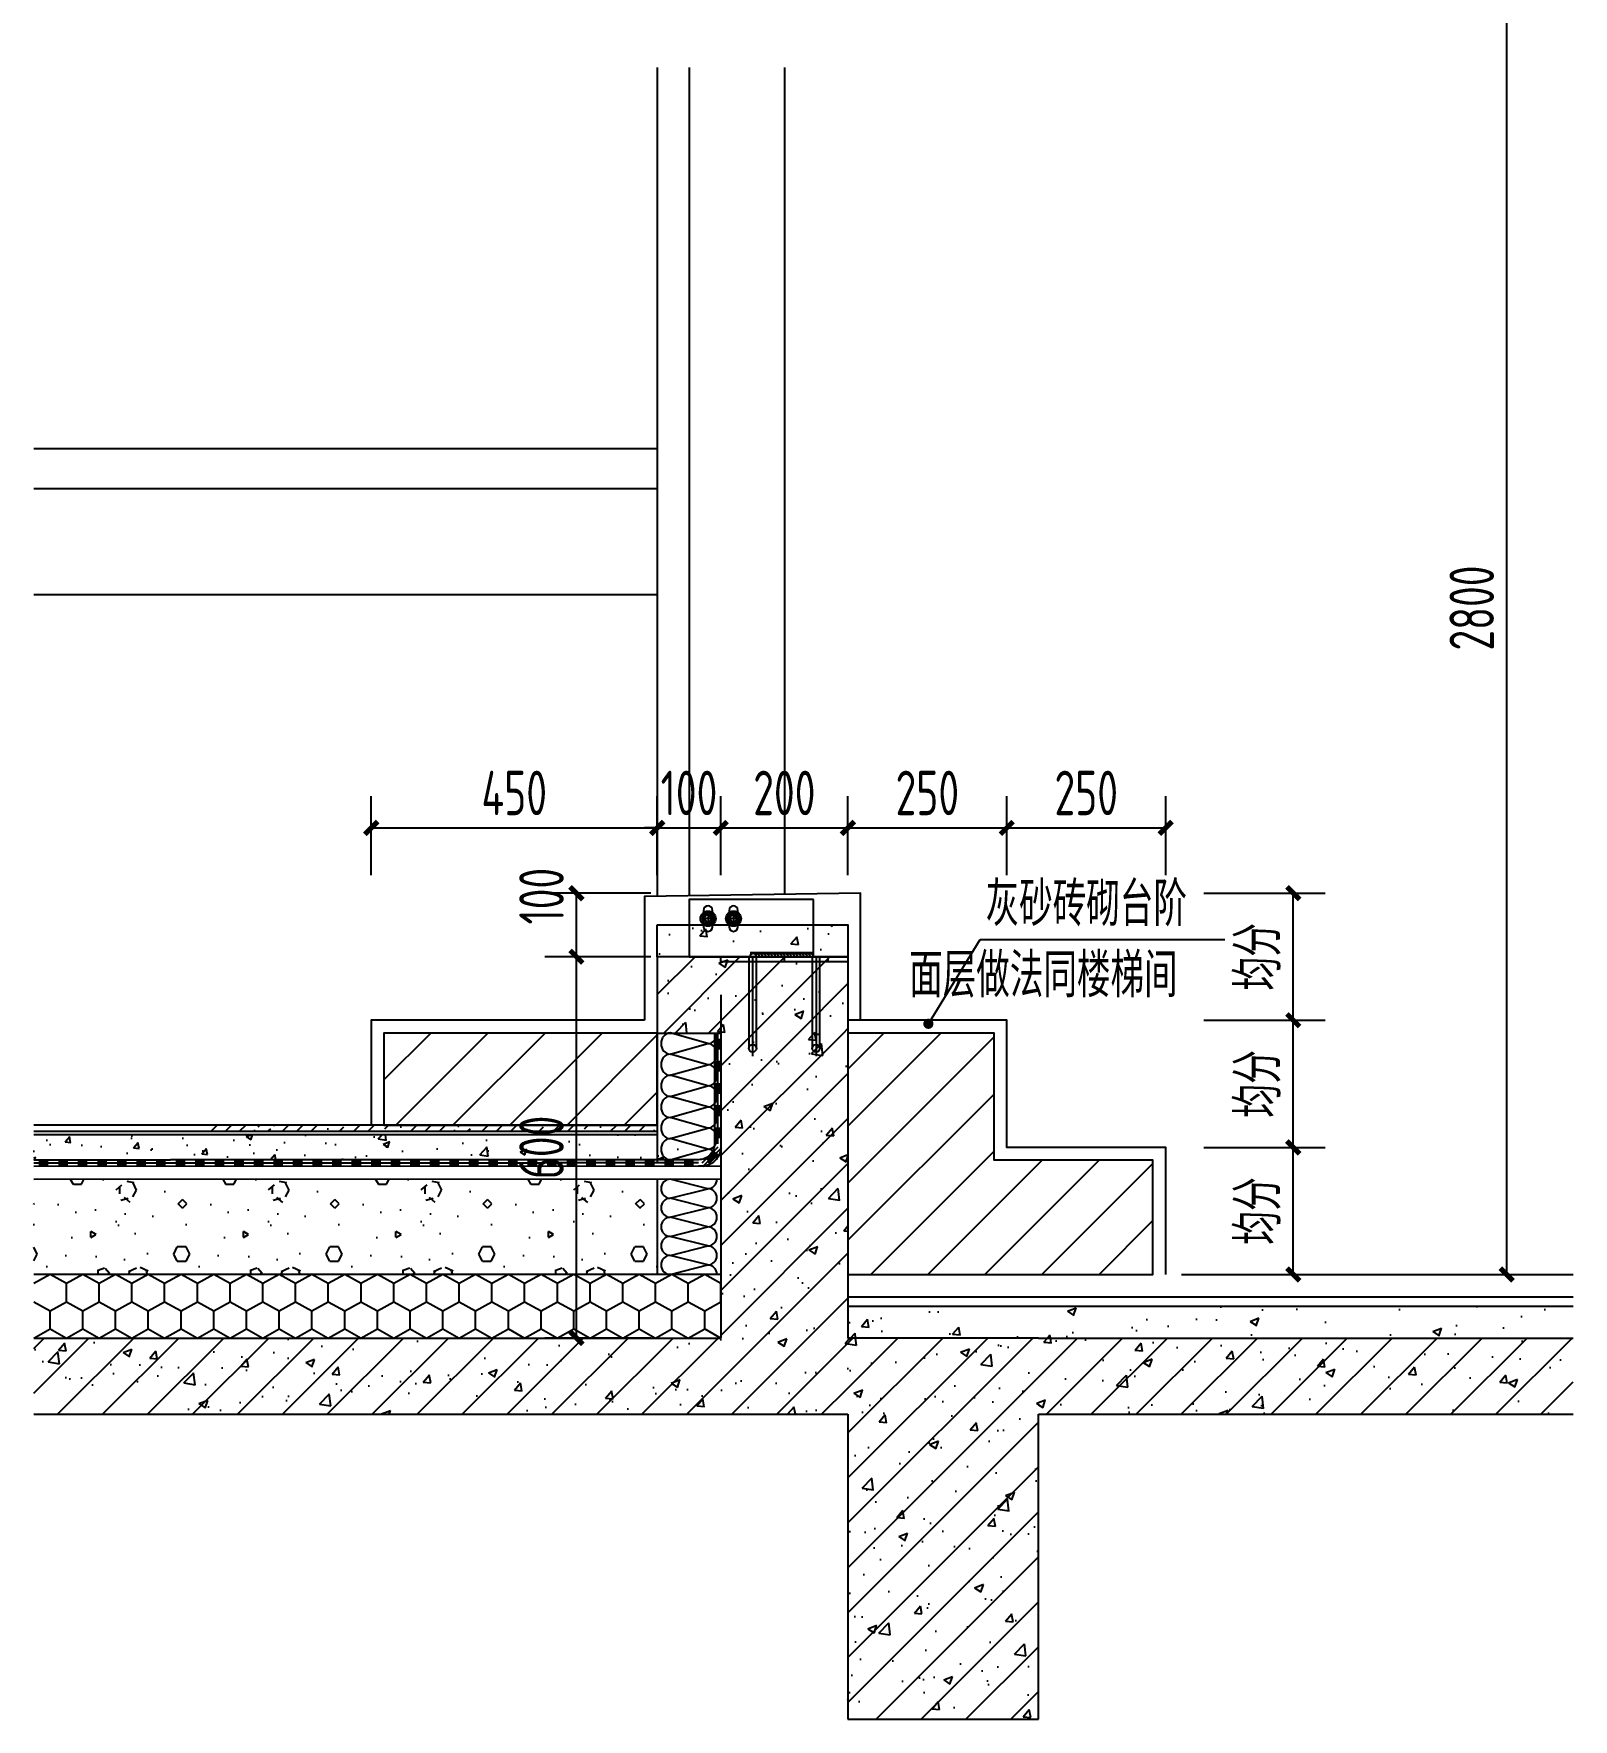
# Model space of a CAD drawing. Extents: x 198753 to 882193, y -399300 to 132460.
# Drawn here: x 371412 to 373834, y -191746 to -189093 of the extents above; entities that cross this region are included whole.
import ezdxf

# ---------------------------------------------------------------- set-up
doc = ezdxf.new("R2010")
doc.units = 0
doc.header["$LTSCALE"] = 1000
doc.header["$MEASUREMENT"] = 0
doc.linetypes.add('DASH', pattern=[0.35, 0.25, -0.1])
for name, color, linetype in [('01-标注_尺寸', 124, 'Continuous'), ('01-标注_符号', 200, 'Continuous'), ('02-TEXT_标注', 130, 'Continuous'), ('05-填充_天正', 26, 'Continuous'), ('A-D-玻璃剖线', 130, 'Continuous'), ('A-D-金属看线', 205, 'Continuous'), ('A-O_屋面', 201, 'Continuous'), ('A-O_防水层', 222, 'Continuous'), ('A-STR-面层', 191, 'Continuous'), ('A-SUR_保温', 222, 'Continuous'), ('A-SUR_面层', 191, 'Continuous'), ('A_STR-砼墙', 51, 'Continuous'), ('A_STR-砼柱', 51, 'Continuous'), ('钢龙骨', 173, 'Continuous')]:
    doc.layers.add(name, color=color, linetype=linetype)
doc.styles.add('_TCH_DIM', font='ROS1', dxfattribs={"width": 0.8, "bigfont": 'JD'})
doc.styles.add('_TCH_DIM_T3', font='ROS1', dxfattribs={"width": 0.8, "bigfont": 'JD'})
doc.dimstyles.new('_TCH_ARCH&&20', dxfattribs={"dimtxt": 70, "dimasz": 20, "dimexe": 50, "dimexo": 60, "dimgap": 20, "dimtad": 1, "dimdec": 0, "dimzin": 0, "dimdsep": 46, "dimtxsty": '_TCH_DIM_T3', "dimblk": 'ARCHTICK', "dimcen": 0.09, "dimclrt": 4, "dimazin": 2, "dimtfac": 1, "dimtdec": 0, "dimtix": 1, "dimtmove": 2, "dimatfit": 3, "dimfxl": 0, "dimtolj": 1, "dimtzin": 0, "dimarcsym": 0})
pattern_1 = [(50, (0, 0), (143.452037, -12.550427), [15, -165]), (355, (0, 0), (-27.750267, 150.438427), [12, -132]), (100.4514, (11.95, -1.05), (115.701876, 137.88791), [12.74804, -140.22842]), (46.1842, (0, 40), (213.44821, -33.1038), [22.5, -247.5]), (96.6356, (17.79, 37.24), (186.93254, 194.82357), [19.12206, -210.3426]), (351.1842, (0, 40), (186.93239, 194.82372), [18, -198]), (21, (20, 30), (119.38141, -80.523778), [15, -165]), (326, (20, 30), (48.663066, 145.03001), [12, -132]), (71.4514, (29.95, 23.29), (168.044526, 64.5061), [12.74804, -140.22842]), (37.5, (0, 0), (2.431971, 66.578771), [0, -130.4, 0, -134, 0, -132.5]), (7.5, (0, 0), (52.613907, 78.882342), [0, -76.4, 0, -127.4, 0, -50.5]), (327.5, (-44.6, 0), (106.764487, -4.5109743), [0, -50, 0, -156, 0, -207]), (317.5, (-64.6, 0), (116.637234, 20.020996), [0, -65, 0, -103.6, 0, -147])]
pattern_2 = [(45, (0, 0), (-35.355339, 35.355339), []), (50, (0, 0), (143.452037, -12.550427), [15, -165]), (355, (0, 0), (-27.750267, 150.438427), [12, -132]), (100.4514, (11.95, -1.05), (115.701876, 137.88791), [12.74804, -140.22842]), (46.1842, (0, 40), (213.44821, -33.1038), [22.5, -247.5]), (96.6356, (17.79, 37.24), (186.93254, 194.82357), [19.12206, -210.3426]), (351.1842, (0, 40), (186.93239, 194.82372), [18, -198]), (21, (20, 30), (119.38141, -80.523778), [15, -165]), (326, (20, 30), (48.663066, 145.03001), [12, -132]), (71.4514, (29.95, 23.29), (168.044526, 64.5061), [12.74804, -140.22842]), (37.5, (0, 0), (2.431971, 66.578771), [0, -130.4, 0, -134, 0, -132.5]), (7.5, (0, 0), (52.613907, 78.882342), [0, -76.4, 0, -127.4, 0, -50.5]), (327.5, (-44.6, 0), (106.764487, -4.5109743), [0, -50, 0, -156, 0, -207]), (317.5, (-64.6, 0), (116.637234, 20.020996), [0, -65, 0, -103.6, 0, -147])]

# ---------------------------------------------------------------- blocks, each defined once
blk = doc.blocks.new('A$C32053AC6')
at = {"layer": '钢龙骨', "color": 8}
for p, q in [((196, 90), (96, 90)), ((196, 30), (196, 90)), ((43, 60), (17, 60)), ((23, 73), (23, 47)), ((30, 73), (30, 47)), ((37, 47), (37, 73)), ((83, 60), (57, 60)), ((63, 73), (63, 47)), ((70, 73), (70, 47)), ((77, 47), (77, 73)), ((250, 0), (50, 0)), ((50, -8), (50, 0)), ((50, 0), (250, 0)), ((94, 0), (94, -144)), ((196, 6), (96, 6)), ((100, 0), (100, -156.6)), ((106, -144), (106, 0)), ((150, -8), (150, 3)), ((194, 0), (194, -144)), ((200, 0), (200, -156.6)), ((206, -144), (206, 0)), ((250, -8), (50, -8)), ((196, 0), (96, 0))]:
    blk.add_line(p, q, dxfattribs=at)
for points in [[(196, 90), (0, 90), (0, 0), (196, 0)], [(39, 65.6), (30, 70), (21, 65.6), (21, 54.4), (30, 50), (39, 54.4)], [(79, 65.6), (70, 70), (61, 65.6), (61, 54.4), (70, 50), (79, 54.4)]]:
    blk.add_lwpolyline(points, close=True, dxfattribs=at)
for centre, radius in [((30, 60), 12), ((30, 60), 9), ((30, 60), 6), ((70, 60), 12), ((70, 60), 9), ((70, 60), 6), ((100, -144), 6), ((200, -144), 6)]:
    blk.add_circle(centre, radius, dxfattribs=at)
for centre, radius, start, end in [((30, 73), 7, 0, 180), ((70, 73), 7, 0, 180), ((30, 60), 5.05, 180, 90), ((70, 60), 5.05, 180, 90), ((30, 47), 7, 180, 0), ((70, 47), 7, 180, 0), ((101, 0), 5, 0, 180), ((106, 0), 5, 0, 120), ((111, 0), 5, 0, 120), ((116, 0), 5, 0, 120), ((121, 0), 5, 0, 120), ((126, 0), 5, 0, 120), ((131, 0), 5, 0, 120), ((136, 0), 5, 0, 120), ((141, 0), 5, 0, 120), ((146, 0), 5, 0, 120), ((151, 0), 5, 0, 120), ((156, 0), 5, 0, 120), ((161, 0), 5, 0, 120), ((166, 0), 5, 0, 120), ((171, 0), 5, 0, 120), ((176, 0), 5, 0, 120), ((181, 0), 5, 0, 120), ((186, 0), 5, 0, 120), ((191, 0), 5, 0, 120)]:
    blk.add_arc(centre, radius, start, end, dxfattribs=at)
blk = doc.blocks.new('$LinePat$聚苯板')
at = {"color": 0}
for p, q in [((14.8, -8.6), (0, 0)), ((29.7, 0), (14.8, -8.6)), ((14.8, -8.6), (14.8, -25.7)), ((14.8, -25.7), (0, -34.3)), ((29.7, -34.3), (14.8, -25.7)), ((0, -34.3), (0, -51.4)), ((0, -51.4), (14.8, -60)), ((14.8, -60), (29.7, -51.4))]:
    blk.add_line(p, q, dxfattribs=at)
blk = doc.blocks.new('$LinePat$防水层2')
at = {"color": 0}
blk.add_line((0, 0), (600, 0), dxfattribs=at)
blk.add_solid([(150, 0), (450, 0), (150, -100), (450, -100)], dxfattribs=at)
blk = doc.blocks.new('$LinePat$岩棉板')
at = {"color": 0}
for p, q in [((0, -17), (12, -67)), ((12, -67), (24, -17))]:
    blk.add_line(p, q, dxfattribs=at)
for centre, start, end in [((12, -17), 0, 180), ((0, -67), 270, 0), ((24, -67), 180, 270)]:
    blk.add_arc(centre, 12, start, end, dxfattribs=at)
at = {"layer": 'Defpoints'}
blk.add_point((0, 0.1), dxfattribs=at)
at = {"layer": 'Defpoints', "color": 0}
blk.add_point((24, -84), dxfattribs=at)
blk = doc.blocks.new('_ArchTick')
at = {"color": 0, "linetype": 'ByBlock', "const_width": 0.4}
blk.add_lwpolyline([(-0.5, -0.5), (0.5, 0.5)], dxfattribs=at)
blk = doc.blocks.new('*D2023')
at = {"layer": '01-标注_尺寸', "color": 0, "lineweight": -2, "transparency": 16777216}
for p, q in [((371943.1, -190417.7), (371943.1, -190293.1)), ((372393.1, -190417.7), (372393.1, -190293.1)), ((371943.1, -190343.1), (372393.1, -190343.1))]:
    blk.add_line(p, q, dxfattribs=at)
at = {"layer": 'Defpoints', "color": 0, "transparency": 16777216}
for p in [(372393.1, -190343.1), (371943.1, -190477.7), (372393.1, -190477.7)]:
    blk.add_point(p, dxfattribs=at)
at = {"layer": '01-标注_尺寸', "color": 0, "lineweight": -2, "transparency": 16777216, "xscale": 20, "yscale": 20, "zscale": 20, "rotation": 180}
blk.add_blockref('_ArchTick', (371943.1, -190343.1), dxfattribs=at)
at = {"layer": '01-标注_尺寸', "color": 0, "lineweight": -2, "transparency": 16777216, "xscale": 20, "yscale": 20, "zscale": 20}
blk.add_blockref('_ArchTick', (372393.1, -190343.1), dxfattribs=at)
at = {"layer": '01-标注_尺寸', "color": 4, "transparency": 16777216, "insert": (372168.1, -190288.1), "char_height": 70, "attachment_point": 5, "style": '_TCH_DIM_T3'}
blk.add_mtext('\\A1;450', dxfattribs=at)
blk = doc.blocks.new('*D2024')
at = {"layer": '01-标注_尺寸', "color": 0, "lineweight": -2, "transparency": 16777216}
for p, q in [((372393.1, -190417.7), (372393.1, -190293.1)), ((372493.1, -190417.7), (372493.1, -190293.1)), ((372393.1, -190343.1), (372373.1, -190343.1)), ((372393.1, -190343.1), (372493.1, -190343.1)), ((372493.1, -190343.1), (372513.1, -190343.1))]:
    blk.add_line(p, q, dxfattribs=at)
at = {"layer": 'Defpoints', "color": 0, "transparency": 16777216}
for p in [(372493.1, -190343.1), (372393.1, -190477.7), (372493.1, -190477.7)]:
    blk.add_point(p, dxfattribs=at)
at = {"layer": '01-标注_尺寸', "color": 0, "lineweight": -2, "transparency": 16777216, "xscale": 20, "yscale": 20, "zscale": 20}
blk.add_blockref('_ArchTick', (372393.1, -190343.1), dxfattribs=at)
at = {"layer": '01-标注_尺寸', "color": 0, "lineweight": -2, "transparency": 16777216, "xscale": 20, "yscale": 20, "zscale": 20, "rotation": 180}
blk.add_blockref('_ArchTick', (372493.1, -190343.1), dxfattribs=at)
at = {"layer": '01-标注_尺寸', "color": 4, "transparency": 16777216, "insert": (372443.1, -190288.1), "char_height": 70, "attachment_point": 5, "style": '_TCH_DIM_T3'}
blk.add_mtext('\\A1;100', dxfattribs=at)
blk = doc.blocks.new('*D2025')
at = {"layer": '01-标注_尺寸', "color": 0, "lineweight": -2, "transparency": 16777216}
for p, q in [((372493.1, -190417.7), (372493.1, -190293.1)), ((372693.1, -190417.7), (372693.1, -190293.1)), ((372493.1, -190343.1), (372693.1, -190343.1))]:
    blk.add_line(p, q, dxfattribs=at)
at = {"layer": 'Defpoints', "color": 0, "transparency": 16777216}
for p in [(372693.1, -190343.1), (372493.1, -190477.7), (372693.1, -190477.7)]:
    blk.add_point(p, dxfattribs=at)
at = {"layer": '01-标注_尺寸', "color": 0, "lineweight": -2, "transparency": 16777216, "xscale": 20, "yscale": 20, "zscale": 20, "rotation": 180}
blk.add_blockref('_ArchTick', (372493.1, -190343.1), dxfattribs=at)
at = {"layer": '01-标注_尺寸', "color": 0, "lineweight": -2, "transparency": 16777216, "xscale": 20, "yscale": 20, "zscale": 20}
blk.add_blockref('_ArchTick', (372693.1, -190343.1), dxfattribs=at)
at = {"layer": '01-标注_尺寸', "color": 4, "transparency": 16777216, "insert": (372593.1, -190288.1), "char_height": 70, "attachment_point": 5, "style": '_TCH_DIM_T3'}
blk.add_mtext('\\A1;200', dxfattribs=at)
blk = doc.blocks.new('*D2026')
at = {"layer": '01-标注_尺寸', "color": 0, "lineweight": -2, "transparency": 16777216}
for p, q in [((372693.1, -190417.7), (372693.1, -190293.1)), ((372943.1, -190417.7), (372943.1, -190293.1)), ((372693.1, -190343.1), (372943.1, -190343.1))]:
    blk.add_line(p, q, dxfattribs=at)
at = {"layer": 'Defpoints', "color": 0, "transparency": 16777216}
for p in [(372943.1, -190343.1), (372693.1, -190477.7), (372943.1, -190477.7)]:
    blk.add_point(p, dxfattribs=at)
at = {"layer": '01-标注_尺寸', "color": 0, "lineweight": -2, "transparency": 16777216, "xscale": 20, "yscale": 20, "zscale": 20, "rotation": 180}
blk.add_blockref('_ArchTick', (372693.1, -190343.1), dxfattribs=at)
at = {"layer": '01-标注_尺寸', "color": 0, "lineweight": -2, "transparency": 16777216, "xscale": 20, "yscale": 20, "zscale": 20}
blk.add_blockref('_ArchTick', (372943.1, -190343.1), dxfattribs=at)
at = {"layer": '01-标注_尺寸', "color": 4, "transparency": 16777216, "insert": (372818.1, -190288.1), "char_height": 70, "attachment_point": 5, "style": '_TCH_DIM_T3'}
blk.add_mtext('\\A1;250', dxfattribs=at)
blk = doc.blocks.new('*D2027')
at = {"layer": '01-标注_尺寸', "color": 0, "lineweight": -2, "transparency": 16777216}
for p, q in [((372943.1, -190417.7), (372943.1, -190293.1)), ((373193.1, -190417.7), (373193.1, -190293.1)), ((372943.1, -190343.1), (373193.1, -190343.1))]:
    blk.add_line(p, q, dxfattribs=at)
at = {"layer": 'Defpoints', "color": 0, "transparency": 16777216}
for p in [(373193.1, -190343.1), (372943.1, -190477.7), (373193.1, -190477.7)]:
    blk.add_point(p, dxfattribs=at)
at = {"layer": '01-标注_尺寸', "color": 0, "lineweight": -2, "transparency": 16777216, "xscale": 20, "yscale": 20, "zscale": 20, "rotation": 180}
blk.add_blockref('_ArchTick', (372943.1, -190343.1), dxfattribs=at)
at = {"layer": '01-标注_尺寸', "color": 0, "lineweight": -2, "transparency": 16777216, "xscale": 20, "yscale": 20, "zscale": 20}
blk.add_blockref('_ArchTick', (373193.1, -190343.1), dxfattribs=at)
at = {"layer": '01-标注_尺寸', "color": 4, "transparency": 16777216, "insert": (373068.1, -190288.1), "char_height": 70, "attachment_point": 5, "style": '_TCH_DIM_T3'}
blk.add_mtext('\\A1;250', dxfattribs=at)
blk = doc.blocks.new('*D2028')
at = {"layer": '01-标注_尺寸', "color": 0, "lineweight": -2, "transparency": 16777216}
for p, q in [((373253.1, -190845.9), (373443.9, -190845.9)), ((373393.9, -191045.9), (373393.9, -190845.9)), ((373253.1, -191045.9), (373443.9, -191045.9))]:
    blk.add_line(p, q, dxfattribs=at)
at = {"layer": 'Defpoints', "color": 0, "transparency": 16777216}
for p in [(373193.1, -190845.9), (373393.9, -190845.9), (373193.1, -191045.9)]:
    blk.add_point(p, dxfattribs=at)
at = {"layer": '01-标注_尺寸', "color": 0, "lineweight": -2, "transparency": 16777216, "xscale": 20, "yscale": 20, "zscale": 20}
for p, rotation in [((373393.9, -190845.9), 90), ((373393.9, -191045.9), 270)]:
    blk.add_blockref('_ArchTick', p, dxfattribs=dict(at, rotation=rotation))
at = {"layer": '01-标注_尺寸', "color": 4, "transparency": 16777216, "insert": (373338.9, -190945.9), "char_height": 70, "attachment_point": 5, "rotation": 90, "style": '_TCH_DIM_T3'}
blk.add_mtext('\\A1;均分', dxfattribs=at)
blk = doc.blocks.new('*D2029')
at = {"layer": '01-标注_尺寸', "color": 0, "lineweight": -2, "transparency": 16777216}
for p, q in [((373253.1, -190645.9), (373443.9, -190645.9)), ((373393.9, -190845.9), (373393.9, -190645.9)), ((373253.1, -190845.9), (373443.9, -190845.9))]:
    blk.add_line(p, q, dxfattribs=at)
at = {"layer": 'Defpoints', "color": 0, "transparency": 16777216}
for p in [(373193.1, -190645.9), (373393.9, -190645.9), (373193.1, -190845.9)]:
    blk.add_point(p, dxfattribs=at)
at = {"layer": '01-标注_尺寸', "color": 0, "lineweight": -2, "transparency": 16777216, "xscale": 20, "yscale": 20, "zscale": 20}
for p, rotation in [((373393.9, -190645.9), 90), ((373393.9, -190845.9), 270)]:
    blk.add_blockref('_ArchTick', p, dxfattribs=dict(at, rotation=rotation))
at = {"layer": '01-标注_尺寸', "color": 4, "transparency": 16777216, "insert": (373338.9, -190745.9), "char_height": 70, "attachment_point": 5, "rotation": 90, "style": '_TCH_DIM_T3'}
blk.add_mtext('\\A1;均分', dxfattribs=at)
blk = doc.blocks.new('*D2030')
at = {"layer": '01-标注_尺寸', "color": 0, "lineweight": -2, "transparency": 16777216}
for p, q in [((373253.1, -190445.9), (373443.9, -190445.9)), ((373393.9, -190645.9), (373393.9, -190445.9)), ((373253.1, -190645.9), (373443.9, -190645.9))]:
    blk.add_line(p, q, dxfattribs=at)
at = {"layer": 'Defpoints', "color": 0, "transparency": 16777216}
for p in [(373193.1, -190445.9), (373393.9, -190445.9), (373193.1, -190645.9)]:
    blk.add_point(p, dxfattribs=at)
at = {"layer": '01-标注_尺寸', "color": 0, "lineweight": -2, "transparency": 16777216, "xscale": 20, "yscale": 20, "zscale": 20}
for p, rotation in [((373393.9, -190445.9), 90), ((373393.9, -190645.9), 270)]:
    blk.add_blockref('_ArchTick', p, dxfattribs=dict(at, rotation=rotation))
at = {"layer": '01-标注_尺寸', "color": 4, "transparency": 16777216, "insert": (373338.9, -190545.9), "char_height": 70, "attachment_point": 5, "rotation": 90, "style": '_TCH_DIM_T3'}
blk.add_mtext('\\A1;均分', dxfattribs=at)
blk = doc.blocks.new('*D2031')
at = {"layer": '01-标注_尺寸', "color": 0, "lineweight": -2, "transparency": 16777216}
for p, q in [((372383.1, -190445.9), (372216, -190445.9)), ((372266, -190545.9), (372266, -190445.9)), ((372383.1, -190545.9), (372216, -190545.9))]:
    blk.add_line(p, q, dxfattribs=at)
at = {"layer": 'Defpoints', "color": 0, "transparency": 16777216}
for p in [(372266, -190445.9), (372443.1, -190445.9), (372443.1, -190545.9)]:
    blk.add_point(p, dxfattribs=at)
at = {"layer": '01-标注_尺寸', "color": 0, "lineweight": -2, "transparency": 16777216, "xscale": 20, "yscale": 20, "zscale": 20}
for p, rotation in [((372266, -190445.9), 90), ((372266, -190545.9), 270)]:
    blk.add_blockref('_ArchTick', p, dxfattribs=dict(at, rotation=rotation))
at = {"layer": '01-标注_尺寸', "color": 4, "transparency": 16777216, "insert": (372211, -190450.5), "char_height": 70, "attachment_point": 5, "rotation": 90, "style": '_TCH_DIM_T3'}
blk.add_mtext('\\A1;100', dxfattribs=at)
blk = doc.blocks.new('*D2032')
at = {"layer": '01-标注_尺寸', "color": 0, "lineweight": -2, "transparency": 16777216}
for p, q in [((372383.1, -190545.9), (372216, -190545.9)), ((372266, -191145.9), (372266, -190545.9)), ((372383.1, -191145.9), (372216, -191145.9))]:
    blk.add_line(p, q, dxfattribs=at)
at = {"layer": 'Defpoints', "color": 0, "transparency": 16777216}
for p in [(372266, -190545.9), (372443.1, -190545.9), (372443.1, -191145.9)]:
    blk.add_point(p, dxfattribs=at)
at = {"layer": '01-标注_尺寸', "color": 0, "lineweight": -2, "transparency": 16777216, "xscale": 20, "yscale": 20, "zscale": 20}
for p, rotation in [((372266, -190545.9), 90), ((372266, -191145.9), 270)]:
    blk.add_blockref('_ArchTick', p, dxfattribs=dict(at, rotation=rotation))
at = {"layer": '01-标注_尺寸', "color": 4, "transparency": 16777216, "insert": (372211, -190845.9), "char_height": 70, "attachment_point": 5, "rotation": 90, "style": '_TCH_DIM_T3'}
blk.add_mtext('\\A1;600', dxfattribs=at)
blk = doc.blocks.new('*D2033')
at = {"layer": '01-标注_尺寸', "color": 0, "lineweight": -2, "transparency": 16777216}
for p, q in [((373503.9, -188948.3), (373779.7, -188948.3)), ((373729.7, -191045.9), (373729.7, -188948.3)), ((373503.9, -191045.9), (373779.7, -191045.9))]:
    blk.add_line(p, q, dxfattribs=at)
at = {"layer": 'Defpoints', "color": 0, "transparency": 16777216}
for p in [(373443.9, -188948.3), (373729.7, -188948.3), (373443.9, -191045.9)]:
    blk.add_point(p, dxfattribs=at)
at = {"layer": '01-标注_尺寸', "color": 0, "lineweight": -2, "transparency": 16777216, "xscale": 20, "yscale": 20, "zscale": 20}
for p, rotation in [((373729.7, -188948.3), 90), ((373729.7, -191045.9), 270)]:
    blk.add_blockref('_ArchTick', p, dxfattribs=dict(at, rotation=rotation))
at = {"layer": '01-标注_尺寸', "color": 4, "transparency": 16777216, "insert": (373674.7, -189997.1), "char_height": 70, "attachment_point": 5, "rotation": 90, "style": '_TCH_DIM_T3'}
blk.add_mtext('\\A1;2800', dxfattribs=at)

msp = doc.modelspace()

# ---------------------------------------------------------------- hatches: boundary and pattern name
at = {"layer": '05-填充_天正'}
h = msp.add_hatch(dxfattribs=at)
h.set_pattern_fill('钢筋混凝土', color=256, scale=20, style=0)
h.set_pattern_definition(pattern_2)
h.paths.add_polyline_path([(372393.1, -190545.9), (372393.1, -190665.9), (372693.1, -190665.9), (372693.1, -190545.9)])
h = msp.add_hatch(dxfattribs=at)
h.set_pattern_fill('钢筋混凝土', color=256, scale=20, style=0)
h.set_pattern_definition(pattern_2)
h.paths.add_polyline_path([(372693.1, -190665.9), (372493.1, -190665.9), (372493.1, -191145.9), (372559.8, -191185.9), (372693.1, -191145.9)])
h = msp.add_hatch(dxfattribs=at)
h.set_pattern_fill('混凝土', color=256, scale=20, style=0)
h.set_pattern_definition(pattern_1)
h.paths.add_polyline_path([(372693.1, -191095.9), (372693.1, -191145.9), (372893.1, -191145.9), (372893.1, -191095.9)])
h = msp.add_hatch(dxfattribs=at)
h.set_pattern_fill('混凝土', color=256, scale=20, style=0)
h.set_pattern_definition(pattern_1)
h.paths.add_polyline_path([(372893.1, -191095.9), (372893.1, -191145.9), (373834.4, -191145.9), (373834.4, -191095.9)])
h = msp.add_hatch(dxfattribs=at)
h.set_pattern_fill('钢筋混凝土', color=256, scale=20, style=0)
h.set_pattern_definition(pattern_2)
h.paths.add_polyline_path([(371412, -191145.9), (371412, -191265.9), (372493.1, -191265.9), (372559.8, -191185.9), (372493.1, -191145.9)])
h = msp.add_hatch(dxfattribs=at)
h.set_pattern_fill('钢筋混凝土', color=256, scale=20, style=0)
h.set_pattern_definition(pattern_2)
h.paths.add_polyline_path([(372693.1, -191265.9), (372693.1, -191145.9), (372559.8, -191185.9), (372493.1, -191265.9)])
h = msp.add_hatch(dxfattribs=at)
h.set_pattern_fill('钢筋混凝土', color=256, scale=20, style=0)
h.set_pattern_definition(pattern_2)
h.paths.add_polyline_path([(372693.1, -191745.9), (372993.1, -191745.9), (372993.1, -191145.9), (372693.1, -191145.9)])
h = msp.add_hatch(dxfattribs=at)
h.set_pattern_fill('钢筋混凝土', color=256, scale=20, style=0)
h.set_pattern_definition(pattern_2)
h.paths.add_polyline_path([(372993.1, -191145.9), (372993.1, -191265.9), (373834.4, -191265.9), (373834.4, -191145.9)])
at = {"layer": 'A-SUR_保温'}
h = msp.add_hatch(dxfattribs=at)
h.set_pattern_fill('混凝土', color=26, scale=20)
h.set_pattern_definition(pattern_1)
h.paths.add_polyline_path([(372393.1, -190495.9), (372693.1, -190495.9), (372693.1, -190545.9), (372393.1, -190545.9)])
h = msp.add_hatch(dxfattribs=at)
h.set_pattern_fill('ANSI31', color=26, scale=40)
h.set_pattern_definition([(45, (0, 0), (-44.901281, 44.901281), [])])
h.paths.add_polyline_path([(372393.1, -190665.9), (371963.1, -190665.9), (371963.1, -190810.9), (372393.1, -190810.9)])
h = msp.add_hatch(dxfattribs=at)
h.set_pattern_fill('ANSI31', color=26, scale=40)
h.set_pattern_definition([(45, (351734.823, -205933.47), (-44.90128, 44.90128), [])])
h.paths.add_polyline_path([(372693.1, -190665.9), (372693.1, -191045.9), (373173.1, -191045.9), (373173.1, -190865.9), (372923.1, -190865.9), (372923.1, -190665.9)])
h = msp.add_hatch(dxfattribs=at)
h.set_pattern_fill('混凝土', color=26, scale=15)
h.set_pattern_definition([(50, (277068.44, 211277.19), (107.589027, -9.41282), [11.25, -123.75]), (355, (277068.44, 211277.19), (-20.8127, 112.82882), [9, -99]), (100.4514, (277077.41, 211276.4), (86.776407, 103.41593), [9.561029, -105.171317]), (46.1842, (277068.44, 211307.19), (160.086157, -24.827852), [16.875, -185.625]), (96.6356, (277081.78, 211305.12), (140.199406, 146.11768), [14.34154, -157.75695]), (351.1842, (277068.44, 211307.19), (140.19929, 146.11779), [13.5, -148.5]), (21, (277083.44, 211299.69), (89.536058, -60.392834), [11.25, -123.75]), (326, (277083.44, 211299.69), (36.4973, 108.772507), [9, -99]), (71.4514, (277090.9, 211294.66), (126.033394, 48.379575), [9.561029, -105.171317]), (37.5, (277068.44, 211277.188), (1.8239783, 49.934078), [0, -97.8, 0, -100.5, 0, -99.375]), (7.5, (277068.44, 211277.19), (39.4604306, 59.161757), [0, -57.3, 0, -95.55, 0, -37.875]), (327.5, (277034.99, 211277.188), (80.0733654, -3.3832308), [0, -37.5, 0, -117, 0, -155.25]), (317.5, (277019.99, 211277.19), (87.477925, 15.015747), [0, -48.75, 0, -77.7, 0, -110.25])])
h.paths.add_polyline_path([(371412, -190825.9), (371412, -190865.5), (372453.1, -190865.4), (372453.1, -190825.9)])
h = msp.add_hatch(dxfattribs=at)
h.set_pattern_fill('ANSI36', color=26, scale=10)
h.set_pattern_definition([(45, (277068.44, 211277.188), (8.4189901, 30.8696304), [39.6875, -7.9375, 0, -7.9375])])
h.paths.add_polyline_path([(372393.1, -190820.5), (372393.1, -190810.5), (371689.1, -190810.5), (371689.1, -190820.5)])
h = msp.add_hatch(dxfattribs=at)
h.set_pattern_fill('加气混凝土', color=26, scale=20)
h.set_pattern_definition([(0, (397297.98, 207003.99), (120, 240), [0, -240]), (0, (397157.58, 206971.59), (120, 240), [0, -240]), (0, (397235.58, 206969.19), (120, 240), [0, -240]), (0, (397320.78, 207039.99), (120, 240), [0, -240]), (0, (397221.18, 206957.19), (120, 240), [0, -240]), (0, (397344.78, 207191.19), (120, 240), [0, -240]), (0, (397271.58, 207171.99), (120, 240), [0, -240]), (0, (397309.98, 207141.99), (120, 240), [0, -240]), (0, (397114.38, 207137.19), (120, 240), [0, -240]), (0, (397231.98, 207126.39), (120, 240), [0, -240]), (0, (397186.38, 207065.19), (120, 240), [0, -240]), (0, (397188.78, 206975.19), (120, 240), [0, -240]), (0, (397278.78, 206965.59), (120, 240), [0, -240]), (0, (397344.78, 207071.19), (120, 240), [0, -240]), (0, (397120.38, 207033.99), (120, 240), [0, -240]), (0, (397140.78, 207074.79), (120, 240), [0, -240]), (0, (397234.38, 207057.99), (120, 240), [0, -240]), (0, (397200.78, 207023.19), (120, 240), [0, -240]), (0, (397181.58, 207102.39), (120, 240), [0, -240]), (0, (397211.58, 207192.39), (120, 240), [0, -240]), (0, (397129.98, 206983.59), (120, 240), [0, -240]), (0, (397261.98, 207143.19), (120, 240), [0, -240]), (0, (397150.38, 207146.79), (120, 240), [0, -240]), (0, (397131.18, 207177.99), (120, 240), [0, -240]), (130.601294, (397330.033, 207116.045), (-599.99999337, 720.00000315), [10.53662, -4414.8444]), (18.434949, (397312.89, 207120.616), (599.9999978, 239.9999982), [10.8421, -1507.05116]), (90, (397312.89, 207110.33), (120, 240), [10.28571, -469.71426]), (161.565051, (397323.176, 207106.902), (-600.000003, 239.999982), [10.8421, -1507.05116]), (53.130102, (397323.176, 207106.9), (120, 240), [11.42857, -1188.5714]), (135, (397332.32, 206984.62), (-120.000015, 239.999984), [9.69746, -669.12504]), (45, (397318.604, 206984.62), (120, 239.999999), [9.69746, -669.12504]), (135, (397325.46, 206977.76), (-120.000015, 239.999984), [9.69746, -669.12504]), (45, (397325.46, 206977.76), (120, 239.999999), [9.69746, -669.12504]), (116.56505, (397216.9, 207145.76), (-2e-05, 479.99999), [12.77753, -255.5506]), (180, (397211.18, 207157.19), (-120, 240), [13.71429, -226.2857]), (63.43495, (397191.75, 207145.76), (1e-06, 480), [12.77753, -255.5506]), (116.56505, (397197.46, 207134.33), (-2e-05, 479.99999), [12.77753, -255.5506]), (0, (397197.46, 207134.33), (120, 240), [13.71429, -226.2857]), (63.43495, (397211.18, 207134.33), (1e-06, 480), [12.77753, -255.5506]), (107.102728, (397307.176, 207064.6165), (-359.99998624, 1200.00000194), [15.54454, -6513.161]), (143.972626, (397302.604, 207079.474), (-2279.9999711, 1679.9999981), [15.54454, -3248.808]), (180, (397290.03, 207088.62), (-120, 240), [14.85714, -225.14284]), (36.0273733, (397262.604, 207079.474), (2279.99998315, 1679.9999819), [15.54454, -3248.808]), (71.565051, (397258.033, 207065.76), (360.000002, 1199.999998), [14.45613, -1503.43712]), (107.102728, (397262.604, 207050.902), (-359.99998624, 1200.00000194), [15.54454, -6513.161]), (143.972626, (397275.176, 207041.76), (-2279.9999711, 1679.9999981), [15.54454, -3248.808]), (0, (397275.18, 207041.76), (120, 240), [14.85714, -225.14284]), (36.0273733, (397290.033, 207041.76), (2279.99998315, 1679.9999819), [15.54454, -3248.808]), (71.565051, (397302.604, 207050.902), (360.000002, 1199.999998), [14.45613, -1503.43712]), (150.255118, (397309.462, 207176.616), (-360.0000009, 239.999997), [9.21401, -1925.72784]), (90, (397301.46, 207172.05), (120, 240), [9.14286, -470.8571]), (29.744881, (397301.462, 207172.045), (360.0000002, 239.9999989), [9.21401, -1925.72784]), (116.56505, (397253.46, 207006.33), (-2e-05, 479.99999), [12.77753, -255.5506]), (168.690067, (397247.747, 207017.76), (-1080.0000008, 239.999994), [11.6549, -2435.8742]), (41.185925, (397227.176, 207012.045), (2999.99998182, 2639.9999769), [12.14874, -5090.3208]), (90, (397227.18, 207000.62), (120, 240), [11.42857, -468.5714]), (138.814074, (397236.319, 206992.616), (-2999.99994668, 2640.0000168), [12.14874, -5090.3208]), (16.6992442, (397236.319, 206992.616), (3959.9999702, 1199.99998743), [11.93178, -4999.415]), (60.945396, (397247.747, 206996.045), (119.99999968, 239.99999788), [11.76643, -4930.1358]), (109.983106, (397152.89, 207106.902), (-600.00000226, 1679.99999555), [13.3768, -5604.879]), (155.556045, (397148.319, 207119.474), (-1560.00000595, 719.99998504), [13.8092, -5786.0526]), (24.4439547, (397123.176, 207119.474), (1560.00000078, 719.99999654), [13.8092, -5786.0526]), (70.0168934, (397118.604, 207106.902), (600.0000018, 1679.99999583), [13.3768, -5604.879]), (109.983106, (397123.176, 207094.331), (-600.00000226, 1679.99999555), [13.3768, -5604.879]), (160.016893, (397135.747, 207089.76), (-600.0000004, 239.9999891), [13.3768, -2795.751]), (19.9831065, (397135.747, 207089.76), (599.9999967, 239.9999996), [13.3768, -2795.751]), (70.0168934, (397148.319, 207094.331), (600.0000018, 1679.99999583), [13.3768, -5604.879]), (122.005383, (397242.033, 207085.188), (-120.0000161, 239.9999877), [10.78169, -2253.3736]), (18.434949, (397226.033, 207090.902), (599.9999978, 239.9999982), [10.8421, -1507.05116]), (90, (397226.03, 207080.62), (120, 240), [10.28571, -469.71426]), (161.565051, (397236.32, 207077.188), (-600.000003, 239.999982), [10.8421, -1507.05116]), (54.462322, (397236.319, 207077.188), (839.9999988, 1199.9999982), [9.83123, -4119.2846]), (116.56505, (397172.32, 207026.9), (-2e-05, 479.99999), [12.77753, -255.5506]), (180, (397166.6, 207038.33), (-120, 240), [12.57143, -227.42856]), (59.0362434, (397147.176, 207026.902), (120.0000004, 239.9999988), [13.32789, -2785.5288]), (120.963756, (397154.033, 207015.474), (-120.0000164, 239.999989), [13.32789, -2785.5288]), (0, (397154.03, 207015.47), (120, 240), [12.57143, -227.42856]), (63.43495, (397166.6, 207015.47), (1e-06, 480), [12.77753, -255.5506])])
h.paths.add_polyline_path([(371412, -190896.2), (371412, -191045.9), (372393.1, -191045.9), (372393.1, -190895.9)])

# ---------------------------------------------------------------- linework, layer by layer
at = {"layer": '01-标注_符号'}
for p, q in [((372819.7, -190651.4), (372901.2, -190518.6)), ((372901.2, -190518.6), (373285.9, -190518.6))]:
    msp.add_line(p, q, dxfattribs=at)
at = {"layer": '01-标注_符号', "const_width": 8}
msp.add_lwpolyline([(372817.6, -190654.8, 1), (372821.8, -190648, 1)], format="xyb", close=True, dxfattribs=at)
at = {"layer": 'A-D-玻璃剖线'}
for p, q in [((372393.1, -189146.4), (372393.1, -190449)), ((372443.1, -189146.4), (372443.1, -190448.5)), ((372593.1, -189146.4), (372593.1, -190447.3))]:
    msp.add_line(p, q, dxfattribs=at)
at = {"layer": 'A-D-金属看线'}
for points in [[(371412, -189745.9), (372393.1, -189745.9)], [(371412, -189809.1), (372393.1, -189809.1)], [(371412, -189975.9), (372393.1, -189975.9)]]:
    msp.add_lwpolyline(points, dxfattribs=at)
at = {"layer": 'A-O_屋面'}
for p, q in [((372393.1, -190810.9), (371412, -190810.9)), ((372393.1, -190820.9), (371412, -190820.9)), ((372393.1, -190825.9), (371412, -190825.9)), ((372493.1, -190875.3), (371412, -190875.8)), ((372493.1, -190895.9), (371412, -190896.4)), ((372493.1, -191045.9), (371412, -191045.9))]:
    msp.add_line(p, q, dxfattribs=at)
at = {"layer": 'A-O_防水层'}
for points in [[(372493.1, -190605.9), (372493.1, -190840.3, -0.49936), (372458.1, -190875.3), (371412, -190875.8)], [(372483.1, -190665.9), (372483.1, -190840.3, -0.414214), (372458.1, -190865.3), (371412, -190865.8)]]:
    msp.add_lwpolyline(points, format="xyb", dxfattribs=at)
at = {"layer": 'A-STR-面层'}
for points in [[(372713.1, -190645.9), (372713.1, -190445.9), (372373.1, -190450.9), (372373.1, -190645.9)], [(372373.1, -190645.9), (371943.1, -190645.9), (371943.1, -190810.9)], [(373193.1, -191045.9), (373193.1, -190845.9), (372943.1, -190845.9), (372943.1, -190645.9), (372693.1, -190645.9)], [(372693.1, -191080.9), (373834.4, -191080.9)]]:
    msp.add_lwpolyline(points, dxfattribs=at)
at = {"layer": 'A-STR-面层', "linetype": 'DASH', "ltscale": 0.5}
msp.add_lwpolyline([(372693.1, -191045.9), (373834.4, -191045.9)], dxfattribs=at)
at = {"layer": 'A-SUR_保温', "color": 26}
for p, q in [((372393.1, -190665.9), (372393.1, -190870.4)), ((372393.1, -190895.9), (372393.1, -191045.9))]:
    msp.add_line(p, q, dxfattribs=at)
at = {"layer": 'A-SUR_保温'}
for points in [[(372393.1, -190495.9), (372693.1, -190495.9), (372693.1, -190545.9), (372393.1, -190545.9)], [(372393.1, -190665.9), (371963.1, -190665.9), (371963.1, -190810.9), (372393.1, -190810.9)], [(372693.1, -190665.9), (372693.1, -191045.9), (373173.1, -191045.9), (373173.1, -190865.9), (372923.1, -190865.9), (372923.1, -190665.9)]]:
    msp.add_lwpolyline(points, close=True, dxfattribs=at)
msp.add_lwpolyline([(372393.1, -190605.9), (372393.1, -190810.9)], dxfattribs=at)
at = {"layer": 'A-SUR_面层'}
for p, q in [((372693.1, -191095.9), (372893.1, -191095.9)), ((372893.1, -191095.9), (373834.4, -191095.9)), ((372693.1, -191145.9), (372693.1, -191145.9)), ((372793.1, -191145.9), (372793.1, -191145.9)), ((372893.1, -191145.9), (372893.1, -191145.9)), ((372993.1, -191145.9), (373834.4, -191145.9))]:
    msp.add_line(p, q, dxfattribs=at)
at = {"layer": 'A_STR-砼墙'}
for p, q in [((372393.1, -190545.9), (372393.1, -190665.9)), ((372693.1, -190545.9), (372393.1, -190545.9)), ((372693.1, -190545.9), (372693.1, -190665.9)), ((372393.1, -190665.9), (372493.1, -190665.9)), ((372493.1, -190665.9), (372493.1, -191145.9)), ((372693.1, -190665.9), (372693.1, -191145.9)), ((371412, -191145.9), (372493.1, -191145.9)), ((372993.1, -191145.9), (373834.4, -191145.9)), ((371412, -191265.9), (372493.1, -191265.9)), ((372493.1, -191265.9), (372693.1, -191265.9)), ((372993.1, -191265.9), (373834.4, -191265.9))]:
    msp.add_line(p, q, dxfattribs=at)
at = {"layer": 'A_STR-砼柱'}
for p, q in [((372993.1, -191145.9), (372693.1, -191145.9)), ((372693.1, -191265.9), (372693.1, -191745.9)), ((372993.1, -191745.9), (372993.1, -191265.9)), ((372693.1, -191745.9), (372993.1, -191745.9))]:
    msp.add_line(p, q, dxfattribs=at)

# ---------------------------------------------------------------- block references
msp.add_blockref('A$C32053AC6', (372443.1, -190545.9))
at = {"layer": 'A-O_防水层', "yscale": 0.05, "zscale": 0.05}
for p, xscale, rotation in [((372483.1, -190665.9), -0.05814534702409098, 89.99999999730422), ((372488.1, -190665.9), -0.05814534702409098, 89.99999999730422), ((372483.1, -190700.8), -0.05814534702409098, 89.99999999730422), ((372488.1, -190700.8), -0.05814534702409098, 89.99999999730422), ((372483.1, -190735.7), -0.05814534702409098, 89.99999999730422), ((372488.1, -190735.7), -0.05814534702409098, 89.99999999730422), ((372483.1, -190770.6), -0.05814534702409098, 89.99999999730422), ((372488.1, -190770.6), -0.05814534702409098, 89.99999999730422), ((372483.1, -190805.5), -0.05814534702409098, 89.99999999730422), ((372488.1, -190805.5), -0.05814534702409098, 89.99999999730422), ((372488.3, -190845.5), -0.05892556509887897, 45), ((372494.3, -190846.6), -0.07071067811865477, 45), ((371442.8, -190865.8), -0.05127885792244955, 0.0284203480451345), ((371442.8, -190870.8), -0.05127885718782874, 0.02671436383963611), ((371473.6, -190865.8), -0.05127885792244955, 0.0284203480451345), ((371473.6, -190870.8), -0.05127885718782874, 0.02671436383963611), ((371504.3, -190865.8), -0.05127885792244955, 0.0284203480451345), ((371504.3, -190870.8), -0.05127885718782874, 0.02671436383963611), ((371535.1, -190865.8), -0.05127885792244955, 0.0284203480451345), ((371535.1, -190870.8), -0.05127885718782874, 0.02671436383963611), ((371565.9, -190865.8), -0.05127885792244955, 0.0284203480451345), ((371565.9, -190870.8), -0.05127885718782874, 0.02671436383963611), ((371596.6, -190865.8), -0.05127885792244955, 0.0284203480451345), ((371596.6, -190870.7), -0.05127885718782874, 0.02671436383963611), ((371627.4, -190865.8), -0.05127885792244955, 0.0284203480451345), ((371627.4, -190870.7), -0.05127885718782874, 0.02671436383963611), ((371658.2, -190865.7), -0.05127885792244955, 0.0284203480451345), ((371658.2, -190870.7), -0.05127885718782874, 0.02671436383963611), ((371688.9, -190865.7), -0.05127885792244955, 0.0284203480451345), ((371688.9, -190870.7), -0.05127885718782874, 0.02671436383963611), ((371719.7, -190865.7), -0.05127885792244955, 0.0284203480451345), ((371719.7, -190870.7), -0.05127885718782874, 0.02671436383963611), ((371750.5, -190865.7), -0.05127885792244955, 0.0284203480451345), ((371750.5, -190870.7), -0.05127885718782874, 0.02671436383963611), ((371781.3, -190865.7), -0.05127885792244955, 0.0284203480451345), ((371781.3, -190870.7), -0.05127885718782874, 0.02671436383963611), ((371812, -190865.7), -0.05127885792244955, 0.0284203480451345), ((371812, -190870.6), -0.05127885718782874, 0.02671436383963611), ((371842.8, -190865.6), -0.05127885792244955, 0.0284203480451345), ((371842.8, -190870.6), -0.05127885718782874, 0.02671436383963611), ((371873.6, -190865.6), -0.05127885792244955, 0.0284203480451345), ((371873.6, -190870.6), -0.05127885718782874, 0.02671436383963611), ((371904.3, -190865.6), -0.05127885792244955, 0.0284203480451345), ((371904.3, -190870.6), -0.05127885718782874, 0.02671436383963611), ((371935.1, -190865.6), -0.05127885792244955, 0.0284203480451345), ((371935.1, -190870.6), -0.05127885718782874, 0.02671436383963611), ((371965.9, -190865.6), -0.05127885792244955, 0.0284203480451345), ((371965.9, -190870.6), -0.05127885718782874, 0.02671436383963611), ((371996.6, -190865.6), -0.05127885792244955, 0.0284203480451345), ((371996.6, -190870.6), -0.05127885718782874, 0.02671436383963611), ((372027.4, -190865.6), -0.05127885792244955, 0.0284203480451345), ((372027.4, -190870.5), -0.05127885718782874, 0.02671436383963611), ((372058.2, -190865.5), -0.05127885792244955, 0.0284203480451345), ((372058.2, -190870.5), -0.05127885718782874, 0.02671436383963611), ((372088.9, -190865.5), -0.05127885792244955, 0.0284203480451345), ((372088.9, -190870.5), -0.05127885718782874, 0.02671436383963611), ((372119.7, -190865.5), -0.05127885792244955, 0.0284203480451345), ((372119.7, -190870.5), -0.05127885718782874, 0.02671436383963611), ((372150.5, -190865.5), -0.05127885792244955, 0.0284203480451345), ((372150.5, -190870.5), -0.05127885718782874, 0.02671436383963611), ((372181.2, -190865.5), -0.05127885792244955, 0.0284203480451345), ((372181.2, -190870.5), -0.05127885718782874, 0.02671436383963611), ((372212, -190865.5), -0.05127885792244955, 0.0284203480451345), ((372212, -190870.5), -0.05127885718782874, 0.02671436383963611), ((372242.8, -190865.4), -0.05127885792244955, 0.0284203480451345), ((372242.8, -190870.4), -0.05127885718782874, 0.02671436383963611), ((372273.5, -190865.4), -0.05127885792244955, 0.0284203480451345), ((372273.5, -190870.4), -0.05127885718782874, 0.02671436383963611), ((372304.3, -190865.4), -0.05127885792244955, 0.0284203480451345), ((372304.3, -190870.4), -0.05127885718782874, 0.02671436383963611), ((372335.1, -190865.4), -0.05127885792244955, 0.0284203480451345), ((372335.1, -190870.4), -0.05127885718782874, 0.02671436383963611), ((372365.8, -190865.4), -0.05127885792244955, 0.0284203480451345), ((372365.8, -190870.4), -0.05127885718782874, 0.02671436383963611), ((372396.6, -190865.4), -0.05127885792244955, 0.0284203480451345), ((372396.6, -190870.4), -0.05127885718782874, 0.02671436383963611), ((372427.4, -190865.4), -0.05127885792244955, 0.0284203480451345), ((372427.4, -190870.4), -0.05127885718782874, 0.02671436383963611), ((372458.1, -190865.3), -0.05127885792244955, 0.0284203480451345), ((372458.1, -190870.3), -0.05127885718782874, 0.02671436383963611)]:
    msp.add_blockref('$LinePat$防水层2', p, dxfattribs=dict(at, xscale=xscale, rotation=rotation))
at = {"layer": 'A-SUR_保温', "yscale": 1.188379012465143, "zscale": 1.188379012465143}
for p, xscale, rotation in [((372393.1, -190699.1), 1.384972506275219, 90.00000001377929), ((372393.1, -190732.4), 1.384972506275219, 90.00000001377929), ((372393.1, -190765.6), 1.384972506275219, 90.00000001377929), ((372393.1, -190798.9), 1.384972506275219, 90.00000001377929), ((372393.1, -190832.1), 1.384972506275219, 90.00000001377929), ((372393.1, -190865.3), 1.384972506275219, 90.00000001377929), ((372393.1, -190925.9), 1.249649171481054, 90.00000001378875), ((372393.1, -190955.9), 1.249649171481054, 90.00000001378875), ((372393.1, -190985.9), 1.249649171481054, 90.00000001378875), ((372393.1, -191015.9), 1.249649171481054, 90.00000001378875), ((372393.1, -191045.9), 1.249649171481054, 90.00000001378875)]:
    msp.add_blockref('$LinePat$岩棉板', p, dxfattribs=dict(at, xscale=xscale, rotation=rotation))
at = {"layer": 'A-SUR_保温', "color": 26, "xscale": 1.734261413687657, "yscale": 1.666666666666667, "zscale": 1.666666666666667, "rotation": 179.9999999997178}
for p in [(371463.5, -191145.9), (371515, -191145.9), (371566.5, -191145.9), (371618, -191145.9), (371669.5, -191145.9), (371721, -191145.9), (371772.5, -191145.9), (371824, -191145.9), (371875.5, -191145.9), (371927, -191145.9), (371978.5, -191145.9), (372030, -191145.9), (372081.5, -191145.9), (372133, -191145.9), (372184.5, -191145.9), (372236, -191145.9), (372287.4, -191145.9), (372338.9, -191145.9), (372390.4, -191145.9), (372441.9, -191145.9), (372493.4, -191145.9)]:
    msp.add_blockref('$LinePat$聚苯板', p, dxfattribs=at)

# ---------------------------------------------------------------- texts
at = {"layer": '02-TEXT_标注', "style": '_TCH_DIM', "width": 0.8}
for s, p in [('灰砂砖砌台阶', (372909.8, -190497.6)), ('面层做法同楼梯间', (372789.5, -190609.6))]:
    msp.add_text(s, height=69.46, dxfattribs=at).set_placement(p)

# ---------------------------------------------------------------- dimensions: what is measured, and where the dimension line sits
at = {"layer": '01-标注_尺寸'}
for p1, p2, distance, text, picture, middle in [((373443.9, -191045.9), (373443.9, -188948.3), -285.8, '2800', '*D2033', (373674.7, -189997.1)), ((373193.1, -190645.9), (373193.1, -190445.9), -200.8, '均分', '*D2030', (373338.9, -190545.9)), ((373193.1, -190845.9), (373193.1, -190645.9), -200.8, '均分', '*D2029', (373338.9, -190745.9)), ((373193.1, -191045.9), (373193.1, -190845.9), -200.8, '均分', '*D2028', (373338.9, -190945.9))]:
    dim = msp.add_aligned_dim(p1=p1, p2=p2, distance=distance, text=text, dimstyle='_TCH_ARCH&&20', dxfattribs=at)
    dim.commit()
    dim.dimension.update_dxf_attribs({"geometry": picture, "text_midpoint": middle})
for p1, p2, distance, picture, middle in [((371943.1, -190477.7), (372393.1, -190477.7), 134.6, '*D2023', (372168.1, -190288.1)), ((372393.1, -190477.7), (372493.1, -190477.7), 134.6, '*D2024', (372443.1, -190288.1)), ((372493.1, -190477.7), (372693.1, -190477.7), 134.6, '*D2025', (372593.1, -190288.1)), ((372693.1, -190477.7), (372943.1, -190477.7), 134.6, '*D2026', (372818.1, -190288.1)), ((372943.1, -190477.7), (373193.1, -190477.7), 134.6, '*D2027', (373068.1, -190288.1)), ((372443.1, -191145.9), (372443.1, -190545.9), 177.1, '*D2032', (372211, -190845.9))]:
    dim = msp.add_aligned_dim(p1=p1, p2=p2, distance=distance, dimstyle='_TCH_ARCH&&20', dxfattribs=at)
    dim.commit()
    dim.dimension.update_dxf_attribs({"geometry": picture, "text_midpoint": middle})
dim = msp.add_linear_dim(base=(372266, -190445.9), p1=(372443.1, -190545.9), p2=(372443.1, -190445.9), angle=90, dimstyle='_TCH_ARCH&&20', dxfattribs=at)
dim.commit()
dim.dimension.update_dxf_attribs({"geometry": '*D2031', "text_midpoint": (372211, -190450.5), "dimtype": 161})

doc.saveas('drawing.dxf')
